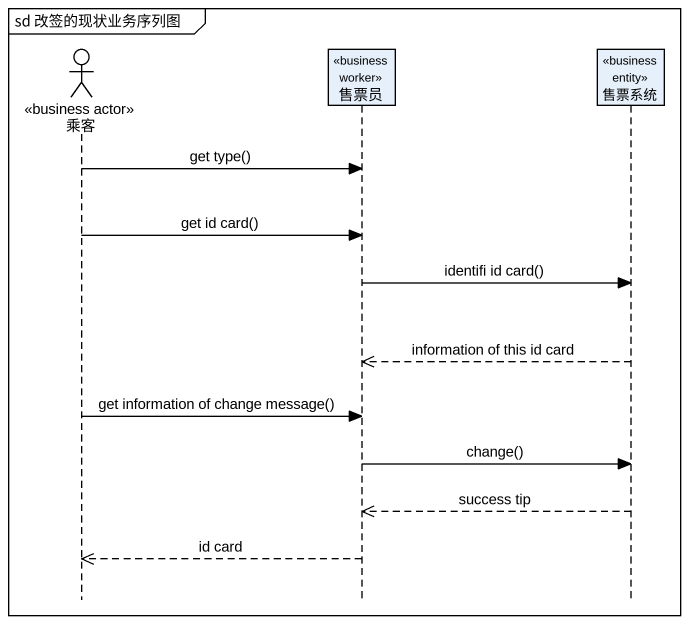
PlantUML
@startuml
mainframe sd 改签的现状业务序列图
hide footbox
actor 乘客 <<business actor>>
participant 售票员 <<business worker>>
participant 售票系统 <<business entity>>

乘客 -> 售票员 : get type()
乘客 -> 售票员 : get id card()
售票员 -> 售票系统 : identifi id card()
售票系统 -->> 售票员 : information of this id card
乘客 -> 售票员 : get information of change message()
售票员 -> 售票系统 : change()
售票系统 -->> 售票员 : success tip
售票员 -->> 乘客 : id card
@enduml
